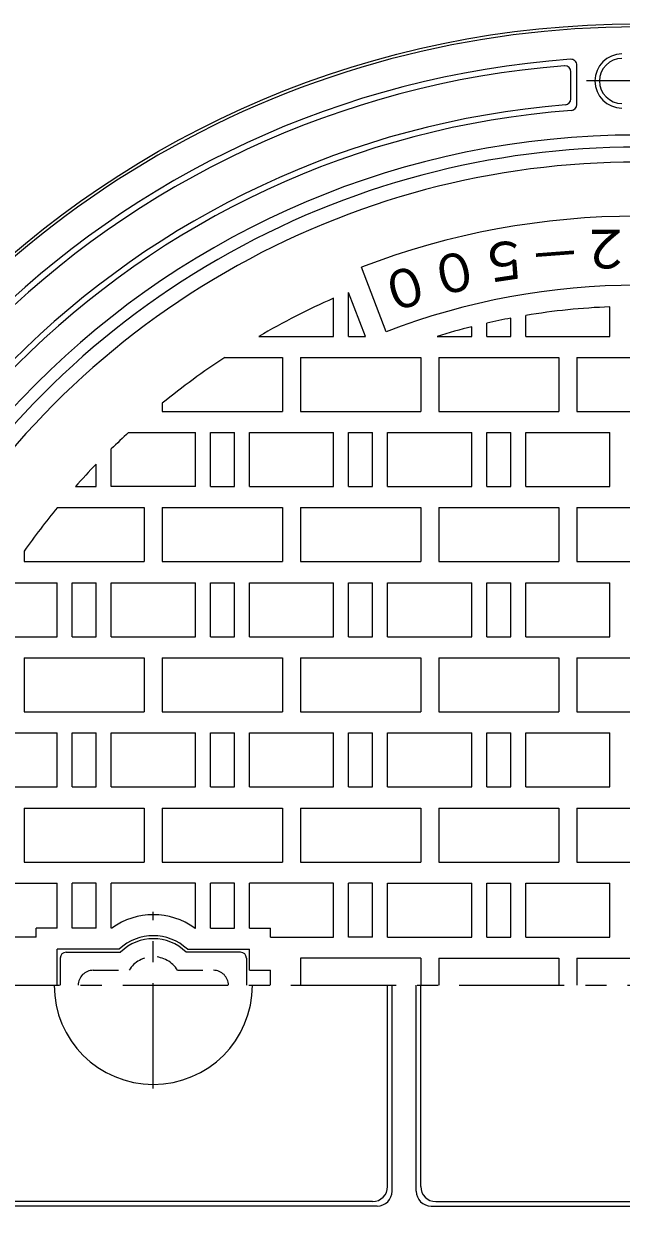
# Model space of a CAD drawing. Units: millimetres, scale not verified. Extents: x -687 to 539, y -936 to 985.
# Drawn here: x -279 to -80.2, y 208.9 to 606.4 of the extents above; entities that cross this region are included whole.
import ezdxf
from ezdxf.enums import TextEntityAlignment as Align

# ---------------------------------------------------------------- set-up
doc = ezdxf.new("R2010")
doc.units = ezdxf.units.MM
doc.header["$LTSCALE"] = 7
doc.linetypes.add('CHAIN1', pattern=[8, 5, -1, 1, -1])
doc.linetypes.add('DASHED1', pattern=[1.8, 1.2, -0.6])
for name, color, linetype, lineweight in [('0-1_躯体', 2, 'Continuous', 18), ('0-2_仕上', 3, 'Continuous', 18), ('0-3_建具', 4, 'Continuous', 18), ('0-4_その他', 7, 'Continuous', 18)]:
    doc.layers.add(name, color=color, linetype=linetype, lineweight=lineweight)
doc.styles.add('ＭＳ ゴシック', font='')
doc.styles.get('ＭＳ ゴシック').set_extended_font_data('MS Gothic')

msp = doc.modelspace()

# ---------------------------------------------------------------- linework, layer by layer
at = {"layer": '0-1_躯体'}
for p, q in [((-94.9, 579.543), (-94.9, 592.577)), ((-96.9, 581.393), (-96.9, 590.421))]:
    msp.add_line(p, q, dxfattribs=at)
msp.add_circle((-74.9, 286.367), 320, dxfattribs=at)
for centre, radius, start, end in [((-74.9, 286.367), 319, 359.99998, 180.00002), ((-79.9, 587.367), 9, 90, 270), ((-74.9, 286.367), 309, 94.10942, 175.89059), ((-74.9, 286.367), 307, 94.5132, 175.48682), ((-98.9, 590.421), 2, 0, 89.82115), ((-96.9, 592.577), 2, 0, 94.10989), ((-79.9, 587.367), 7.5, 90, 270), ((-98.9, 581.393), 2, 274.65083, 0), ((-74.9, 286.367), 294, 94.65073, 175.3493), ((-74.9, 286.367), 292, 94.29144, 175.70856), ((-96.9, 579.543), 2, 274.29202, 0), ((-74.9, 286.367), 283, 0, 180), ((-74.9, 286.367), 279, 359.99998, 180.00002), ((-74.9, 286.367), 274, 359.99998, 180.00002), ((-74.9, 286.367), 249.999, 180.00002, 359.99998)]:
    msp.add_arc(centre, radius, start, end, dxfattribs=at)
at = {"layer": '0-2_仕上', "linetype": 'CHAIN1'}
for p, q in [((-58.13, 587.367), (-91.67, 587.367)), ((-235.9, 252.059), (-235.9, 310.84)), ((-414.086, 286.367), (264.287, 286.367))]:
    msp.add_line(p, q, dxfattribs=at)
at = {"layer": '0-2_仕上'}
for p, q in [((-158.4, 503.891), (-166.642, 525.363)), ((-170.9, 502.367), (-170.9, 516.922)), ((-111.9, 502.367), (-111.9, 509.318)), ((-83.9, 502.367), (-83.9, 512.187)), ((-129.9, 502.367), (-129.9, 505.572)), ((-124.9, 502.367), (-124.9, 506.766)), ((-116.9, 502.367), (-116.9, 508.43)), ((-141.383, 502.367), (-129.9, 502.367)), ((-124.9, 502.367), (-116.9, 502.367)), ((-111.9, 502.367), (-83.9, 502.367)), ((-212.081, 495.367), (-192.9, 495.367)), ((-192.9, 495.367), (-192.9, 477.367)), ((-186.9, 495.367), (-186.9, 477.367)), ((-186.9, 495.367), (-146.9, 495.367)), ((-146.9, 495.367), (-146.9, 477.367)), ((-140.9, 495.367), (-140.9, 477.367)), ((-140.9, 495.367), (-100.9, 495.367)), ((-100.9, 495.367), (-100.9, 477.367)), ((-94.9, 495.367), (-94.9, 477.367)), ((-94.9, 495.367), (-54.9, 495.367)), ((-232.9, 480.108), (-232.9, 477.367)), ((-232.9, 477.367), (-192.9, 477.367)), ((-186.9, 477.367), (-146.9, 477.367)), ((-140.9, 477.367), (-100.9, 477.367)), ((-94.9, 477.367), (-54.9, 477.367)), ((-244.144, 470.367), (-221.9, 470.367)), ((-221.9, 452.367), (-221.9, 470.367)), ((-216.9, 452.367), (-216.9, 470.367)), ((-216.9, 470.367), (-208.9, 470.367)), ((-208.9, 452.367), (-208.9, 470.367)), ((-203.9, 452.367), (-203.9, 470.367)), ((-203.9, 470.367), (-175.9, 470.367)), ((-175.9, 452.367), (-175.9, 470.367)), ((-170.9, 452.367), (-170.9, 470.367)), ((-170.9, 470.367), (-162.9, 470.367)), ((-162.9, 452.367), (-162.9, 470.367)), ((-157.9, 470.367), (-129.9, 470.367)), ((-157.9, 452.367), (-157.9, 470.367)), ((-129.9, 452.367), (-129.9, 470.367)), ((-124.9, 452.367), (-124.9, 470.367)), ((-124.9, 470.367), (-116.9, 470.367)), ((-116.9, 452.367), (-116.9, 470.367)), ((-111.9, 452.367), (-111.9, 470.367)), ((-111.9, 470.367), (-83.9, 470.367)), ((-83.9, 452.367), (-83.9, 470.367)), ((-249.9, 452.367), (-249.9, 464.902)), ((-254.9, 452.367), (-254.9, 459.859)), ((-261.832, 452.367), (-254.9, 452.367)), ((-221.9, 452.367), (-249.9, 452.367)), ((-216.9, 452.367), (-208.9, 452.367)), ((-203.9, 452.367), (-175.9, 452.367)), ((-170.9, 452.367), (-162.9, 452.367)), ((-157.9, 452.367), (-129.9, 452.367)), ((-124.9, 452.367), (-116.9, 452.367)), ((-111.9, 452.367), (-83.9, 452.367)), ((-267.821, 445.367), (-238.9, 445.367)), ((-238.9, 445.367), (-238.9, 427.367)), ((-232.9, 445.367), (-232.9, 427.367)), ((-232.9, 445.367), (-192.9, 445.367)), ((-192.9, 445.367), (-192.9, 427.367)), ((-186.9, 445.367), (-146.9, 445.367)), ((-186.9, 445.367), (-186.9, 427.367)), ((-146.9, 445.367), (-146.9, 427.367)), ((-140.9, 445.367), (-140.9, 427.367)), ((-140.9, 445.367), (-100.9, 445.367)), ((-100.9, 445.367), (-100.9, 427.367)), ((-94.9, 445.367), (-94.9, 427.367)), ((-94.9, 445.367), (-54.9, 445.367)), ((-278.9, 430.879), (-278.9, 427.367)), ((-278.9, 427.367), (-238.9, 427.367)), ((-232.9, 427.367), (-192.9, 427.367)), ((-186.9, 427.367), (-146.9, 427.367)), ((-140.9, 427.367), (-100.9, 427.367)), ((-94.9, 427.367), (-54.9, 427.367)), ((-285.953, 420.367), (-267.9, 420.367)), ((-267.9, 402.367), (-267.9, 420.367)), ((-262.9, 402.367), (-262.9, 420.367)), ((-262.9, 420.367), (-254.9, 420.367)), ((-254.9, 402.367), (-254.9, 420.367)), ((-249.9, 420.367), (-221.9, 420.367)), ((-249.9, 402.367), (-249.9, 420.367)), ((-221.9, 402.367), (-221.9, 420.367)), ((-216.9, 402.367), (-216.9, 420.367)), ((-216.9, 420.367), (-208.9, 420.367)), ((-203.9, 420.367), (-175.9, 420.367)), ((-203.9, 402.367), (-203.9, 420.367)), ((-175.9, 402.367), (-175.9, 420.367)), ((-170.9, 402.367), (-170.9, 420.367)), ((-170.9, 420.367), (-162.9, 420.367)), ((-162.9, 402.367), (-162.9, 420.367)), ((-129.9, 402.367), (-129.9, 420.367)), ((-124.9, 402.367), (-124.9, 420.367)), ((-124.9, 420.367), (-116.9, 420.367)), ((-116.9, 402.367), (-116.9, 420.367)), ((-111.9, 402.367), (-111.9, 420.367)), ((-111.9, 420.367), (-83.9, 420.367)), ((-83.9, 402.367), (-83.9, 420.367)), ((-296.358, 402.367), (-267.9, 402.367)), ((-262.9, 402.367), (-254.9, 402.367)), ((-249.9, 402.367), (-221.9, 402.367)), ((-203.9, 402.367), (-175.9, 402.367)), ((-170.9, 402.367), (-162.9, 402.367)), ((-157.9, 402.367), (-129.9, 402.367)), ((-124.9, 402.367), (-116.9, 402.367)), ((-111.9, 402.367), (-83.9, 402.367)), ((-278.9, 395.367), (-278.9, 377.367)), ((-278.9, 395.367), (-238.9, 395.367)), ((-238.9, 395.367), (-238.9, 377.367)), ((-232.9, 395.367), (-192.9, 395.367)), ((-232.9, 395.367), (-232.9, 377.367)), ((-192.9, 395.367), (-192.9, 377.367)), ((-186.9, 395.367), (-146.9, 395.367)), ((-186.9, 395.367), (-186.9, 377.367)), ((-146.9, 395.367), (-146.9, 377.367)), ((-140.9, 395.367), (-100.9, 395.367)), ((-100.9, 395.367), (-100.9, 377.367)), ((-94.9, 395.367), (-94.9, 377.367)), ((-94.9, 395.367), (-54.9, 395.367)), ((-278.9, 377.367), (-238.9, 377.367)), ((-232.9, 377.367), (-192.9, 377.367)), ((-186.9, 377.367), (-146.9, 377.367)), ((-94.9, 377.367), (-54.9, 377.367)), ((-295.9, 370.367), (-267.9, 370.367)), ((-267.9, 352.367), (-267.9, 370.367)), ((-262.9, 352.367), (-262.9, 370.367)), ((-262.9, 370.367), (-254.9, 370.367)), ((-249.9, 370.367), (-221.9, 370.367)), ((-249.9, 352.367), (-249.9, 370.367)), ((-221.9, 352.367), (-221.9, 370.367)), ((-216.9, 352.367), (-216.9, 370.367)), ((-216.9, 370.367), (-208.9, 370.367)), ((-203.9, 370.367), (-175.9, 370.367)), ((-203.9, 352.367), (-203.9, 370.367)), ((-175.9, 352.367), (-175.9, 370.367)), ((-170.9, 352.367), (-170.9, 370.367)), ((-170.9, 370.367), (-162.9, 370.367)), ((-162.9, 352.367), (-162.9, 370.367)), ((-157.9, 370.367), (-129.9, 370.367)), ((-157.9, 352.367), (-157.9, 370.367)), ((-129.9, 352.367), (-129.9, 370.367)), ((-124.9, 352.367), (-124.9, 370.367)), ((-124.9, 370.367), (-116.9, 370.367)), ((-116.9, 352.367), (-116.9, 370.367)), ((-111.9, 352.367), (-111.9, 370.367)), ((-111.9, 370.367), (-83.9, 370.367)), ((-83.9, 352.367), (-83.9, 370.367)), ((-295.9, 352.367), (-267.9, 352.367)), ((-249.9, 352.367), (-221.9, 352.367)), ((-203.9, 352.367), (-175.9, 352.367)), ((-170.9, 352.367), (-162.9, 352.367)), ((-157.9, 352.367), (-129.9, 352.367)), ((-124.9, 352.367), (-116.9, 352.367)), ((-111.9, 352.367), (-83.9, 352.367)), ((-278.9, 345.367), (-238.9, 345.367)), ((-278.9, 345.367), (-278.9, 327.367)), ((-238.9, 345.367), (-238.9, 327.367)), ((-232.9, 345.367), (-192.9, 345.367)), ((-232.9, 345.367), (-232.9, 327.367)), ((-192.9, 345.367), (-192.9, 327.367)), ((-186.9, 345.367), (-146.9, 345.367)), ((-186.9, 345.367), (-186.9, 327.367)), ((-146.9, 345.367), (-146.9, 327.367)), ((-140.9, 345.367), (-100.9, 345.367)), ((-100.9, 345.367), (-100.9, 327.367)), ((-94.9, 345.367), (-94.9, 327.367)), ((-94.9, 345.367), (-54.9, 345.367)), ((-278.9, 327.367), (-238.9, 327.367)), ((-232.9, 327.367), (-192.9, 327.367)), ((-186.9, 327.367), (-146.9, 327.367)), ((-94.9, 327.367), (-54.9, 327.367)), ((-295.899, 320.367), (-267.9, 320.367)), ((-267.9, 305.367), (-267.9, 320.367)), ((-254.9, 320.367), (-262.9, 320.367)), ((-262.9, 305.367), (-262.9, 320.367)), ((-254.9, 305.367), (-254.9, 320.367)), ((-221.9, 320.367), (-249.9, 320.367)), ((-249.9, 305.367), (-249.9, 320.367)), ((-221.9, 305.367), (-221.9, 320.367)), ((-208.9, 320.367), (-216.9, 320.367)), ((-216.9, 305.367), (-216.9, 320.367)), ((-208.9, 305.367), (-208.9, 320.367)), ((-175.9, 320.367), (-203.9, 320.367)), ((-203.9, 305.367), (-203.9, 320.367)), ((-175.9, 302.367), (-175.9, 320.367)), ((-170.9, 302.367), (-170.9, 320.367)), ((-157.9, 302.367), (-157.9, 320.367)), ((-157.9, 320.367), (-129.9, 320.367)), ((-129.9, 302.367), (-129.9, 320.367)), ((-116.9, 302.366), (-116.9, 320.367)), ((-111.9, 302.366), (-111.9, 320.367)), ((-111.9, 320.367), (-83.9, 320.367)), ((-83.9, 302.366), (-83.9, 320.367)), ((-274.9, 302.367), (-295.899, 302.367)), ((-267.9, 305.367), (-274.9, 305.367)), ((-274.9, 302.367), (-274.9, 305.367)), ((-254.9, 305.367), (-262.9, 305.367)), ((-249.729, 305.367), (-249.9, 305.367)), ((-222.071, 305.367), (-221.9, 305.367)), ((-216.9, 305.367), (-208.9, 305.367)), ((-203.9, 305.367), (-196.876, 305.367)), ((-196.876, 302.367), (-196.876, 305.367)), ((-196.876, 302.367), (-175.9, 302.367)), ((-162.9, 302.367), (-170.9, 302.367)), ((-157.9, 302.367), (-129.9, 302.367)), ((-124.9, 302.366), (-116.9, 302.366)), ((-111.9, 302.366), (-83.9, 302.366)), ((-247.225, 298.367), (-267.9, 298.367)), ((-267.9, 286.367), (-267.9, 298.367)), ((-224.575, 298.367), (-203.9, 298.367)), ((-203.9, 291.367), (-203.9, 298.367)), ((-146.9, 295.367), (-186.9, 295.367)), ((-186.9, 295.367), (-186.9, 286.367)), ((-146.9, 295.367), (-146.9, 286.367)), ((-140.9, 295.367), (-100.9, 295.367)), ((-140.9, 295.367), (-140.9, 286.367)), ((-100.9, 295.367), (-100.9, 286.367)), ((-94.9, 295.367), (-54.9, 295.367)), ((-94.9, 295.367), (-94.9, 286.367)), ((-203.9, 291.367), (-196.876, 291.367)), ((-196.876, 286.367), (-196.876, 291.367)), ((-157.914, 219.381), (-157.914, 286.367)), ((-156.4, 217.867), (-156.4, 286.367)), ((-148.4, 217.867), (-148.4, 286.367)), ((-146.893, 219.381), (-146.893, 286.367)), ((-161.4, 212.867), (-313.85, 212.867)), ((-162.914, 214.381), (-312.388, 214.381)), ((-143.4, 212.867), (-6.4, 212.867)), ((-141.893, 214.381), (-7.907, 214.381))]:
    msp.add_line(p, q, dxfattribs=at)
at = {"layer": '0-2_仕上', "linetype": 'DASHED1'}
for p, q in [((-255.9, 291.367), (-243.978, 291.367)), ((-227.822, 291.367), (-215.9, 291.367))]:
    msp.add_line(p, q, dxfattribs=at)
at = {"layer": '0-2_仕上'}
for points in [[(-170.9, 502.367), (-165.313, 502.367), (-170.9, 516.922)], [(-200.771, 502.367), (-175.9, 502.367), (-175.9, 515.056)], [(-216.9, 402.367), (-208.9, 402.367), (-208.9, 420.367)], [(-157.9, 402.367), (-157.9, 420.367), (-129.9, 420.367)], [(-140.9, 395.367), (-140.9, 377.367), (-100.9, 377.367)], [(-262.9, 352.367), (-254.9, 352.367), (-254.9, 370.367)], [(-216.9, 352.367), (-208.9, 352.367), (-208.9, 370.367)], [(-140.9, 345.367), (-140.9, 327.367), (-100.9, 327.367)], [(-162.9, 302.367), (-162.9, 320.367), (-170.9, 320.367)], [(-124.9, 302.366), (-124.9, 320.367), (-116.9, 320.367)]]:
    msp.add_lwpolyline(points, dxfattribs=at)
for centre, radius, start, end in [((-74.9, 286.367), 256, 68.99998, 111.00002), ((-74.9, 286.367), 233, 69, 111), ((-74.9, 286.367), 249.999, 113.82854, 120.23099), ((-74.9, 286.367), 226, 92.28227, 99.42268), ((-74.9, 286.367), 226, 104.0851, 107.10796), ((-74.9, 286.367), 226, 100.71013, 102.7818), ((-74.9, 286.367), 249.999, 123.27963, 129.19792), ((-74.9, 286.367), 249.999, 132.60802, 134.42712), ((-74.9, 286.367), 249.999, 136.05463, 138.39418), ((-74.9, 286.367), 249.999, 140.50565, 144.68654), ((-235.9, 286.367), 23.5, 53.9509, 126.0491), ((-235.9, 286.367), 16.5, 46.65843, 133.34157), ((-235.9, 286.367), 33, 180, 0), ((-162.914, 219.381), 5, 270, 0), ((-141.893, 219.381), 5, 180, 270), ((-161.4, 217.867), 5, 270, 0), ((-143.4, 217.867), 5, 180, 270)]:
    msp.add_arc(centre, radius, start, end, dxfattribs=at)
at = {"layer": '0-2_仕上', "linetype": 'DASHED1'}
for centre, radius, start, end in [((-235.9, 286.367), 9.5, 31.75671, 148.24329), ((-255.9, 286.367), 5, 90, 180), ((-215.9, 286.367), 5, 0, 90)]:
    msp.add_arc(centre, radius, start, end, dxfattribs=at)
at = {"layer": '0-3_建具'}
for p, q in [((-266.897, 295.367), (-266.897, 286.367)), ((-264.896, 297.367), (-246.82, 297.367)), ((-206.903, 297.367), (-224.98, 297.367)), ((-204.903, 295.367), (-204.903, 286.367))]:
    msp.add_line(p, q, dxfattribs=at)
for centre, radius, start, end in [((-235.9, 286.367), 15.5, 45.20895, 134.79105), ((-264.896, 295.367), 2, 90, 180), ((-206.903, 295.367), 2, 0, 90)]:
    msp.add_arc(centre, radius, start, end, dxfattribs=at)

# ---------------------------------------------------------------- texts
at = {"layer": '0-4_その他', "color": 4, "style": 'ＭＳ ゴシック'}
for s, rotation, p in [('２', 180.1, (-76.448, 541.69)), ('５', 188.5, (-111.965, 538.836)), ('０', 192.701, (-129.471, 535.466)), ('－', 184.3, (-94.259, 540.914)), ('０', 196.899, (-146.683, 530.824))]:
    msp.add_text(s, height=12.83, rotation=rotation, dxfattribs=at).set_placement(p, align=Align.BOTTOM_LEFT)

doc.saveas('drawing.dxf')
